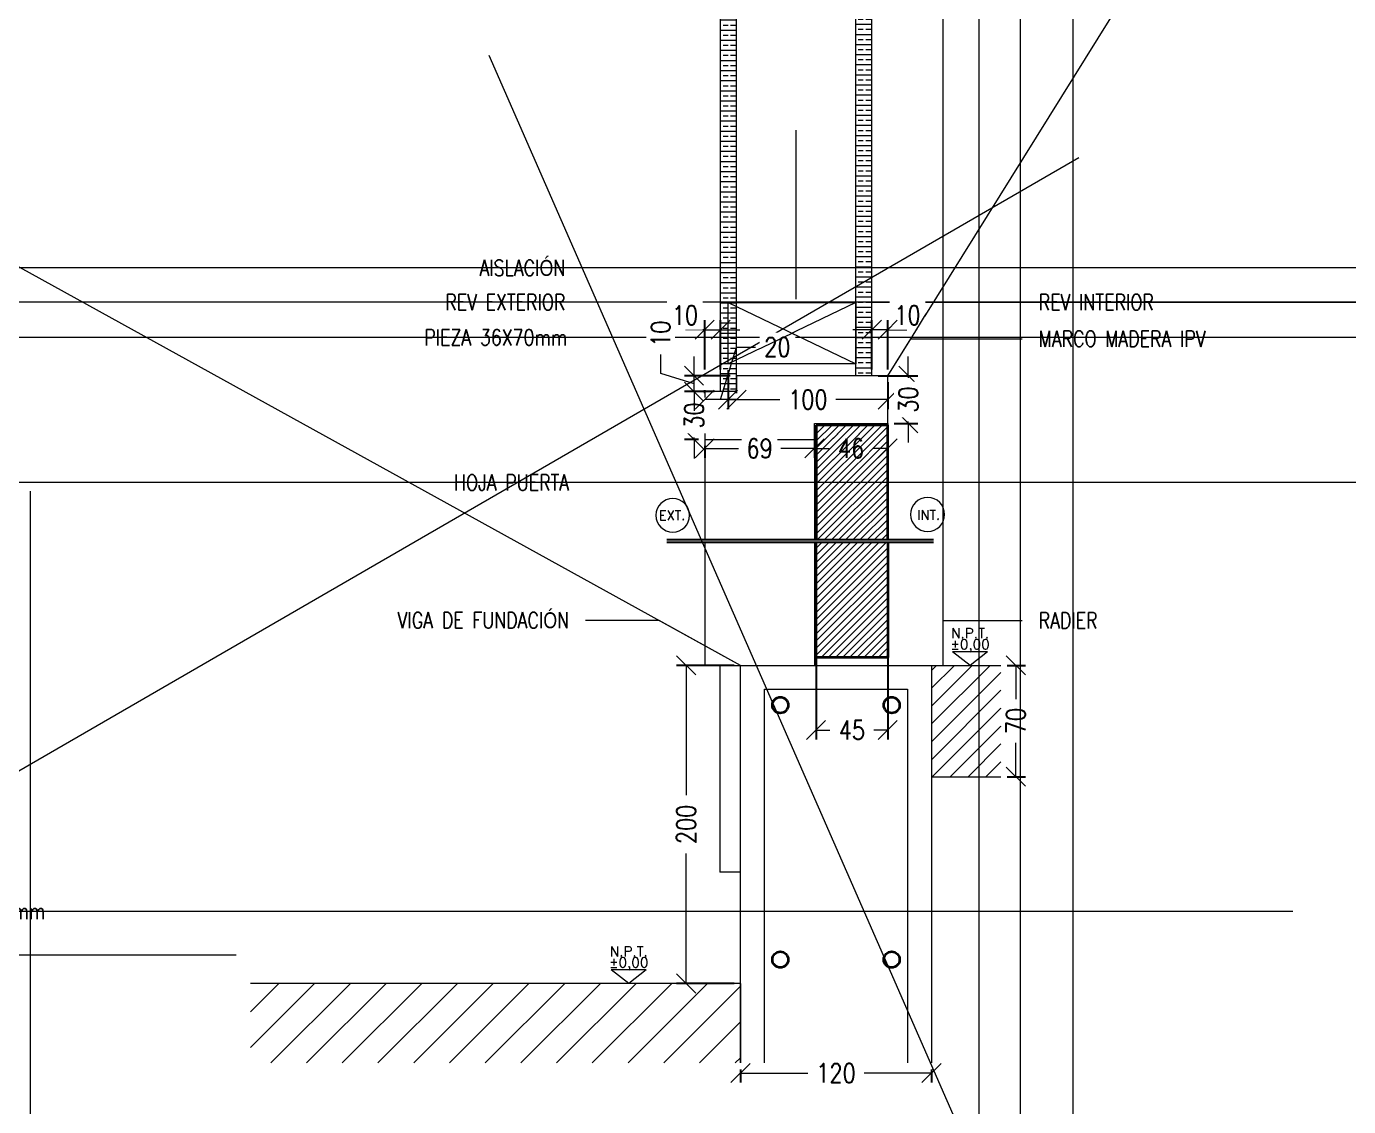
# Model space of a CAD drawing. Header units: metres. Extents: x -2 to 690, y -116 to 73.
# Drawn here: x 152.938 to 153.768, y 29.766 to 30.445 of the extents above; entities that cross this region are included whole.
import ezdxf
from ezdxf.enums import TextEntityAlignment as Align

# ---------------------------------------------------------------- set-up
doc = ezdxf.new("R2010")
doc.units = ezdxf.units.M
doc.header["$LTSCALE"] = 5
doc.header["$MEASUREMENT"] = 0
doc.layers.get('0').update_dxf_attribs({"color": 30})
doc.layers.get('DEFPOINTS').update_dxf_attribs({"color": 210})
for name, color, linetype, lineweight in [('A-ANNO-DIMS', 3, 'Continuous', 18), ('A-ANNO-SYMB', 3, 'Continuous', 18), ('A-ANNO-TEXT', 3, 'Continuous', 18), ('A-DETL-PATT', 8, 'Continuous', 18), ('A-ELEV-MBE1', 7, 'Continuous', 35), ('A-WALL-PATT', 8, 'Continuous', 18), ('A-WALL-STUD', 3, 'Continuous', 18)]:
    doc.layers.add(name, color=color, linetype=linetype, lineweight=lineweight)
doc.styles.add('E-ROMANS', font='romans.shx', dxfattribs={"width": 0.8})
doc.dimstyles.new('E-0010_TICK_12', dxfattribs={"dimscale": 0.001, "dimtxt": 12, "dimasz": 12, "dimexe": 6, "dimexo": 4, "dimgap": 6, "dimtad": 0, "dimdec": 0, "dimlfac": 1000, "dimzin": 0, "dimdsep": 46, "dimtxsty": 'E-ROMANS', "dimblk": 'OBLIQUE', "dimcen": 6, "dimclrd": 256, "dimclre": 256, "dimclrt": 256, "dimadec": 0, "dimazin": 0, "dimtfac": 1, "dimtdec": 0, "dimtmove": 1, "dimatfit": 3, "dimldrblk": 'OPEN90', "dimfxl": 1, "dimtfill": 1, "dimtolj": 1, "dimtzin": 0, "dimlwd": -1, "dimarcsym": 0})
doc.dimstyles.new('E-0100_TICK_12', dxfattribs={"dimscale": 0.001, "dimtxt": 120, "dimasz": 120, "dimexe": 60, "dimexo": 40, "dimgap": 60, "dimtad": 0, "dimzin": 0, "dimdsep": 46, "dimtxsty": 'E-ROMANS', "dimblk": 'OBLIQUE', "dimcen": 60, "dimclrd": 256, "dimclre": 256, "dimclrt": 256, "dimadec": 0, "dimazin": 0, "dimtfac": 1, "dimtmove": 1, "dimatfit": 3, "dimldrblk": 'OPEN90', "dimfxl": 1, "dimtfill": 1, "dimtolj": 1, "dimtzin": 0, "dimlwd": -1, "dimarcsym": 0})

# ---------------------------------------------------------------- blocks, each defined once
blk = doc.blocks.new('_Oblique')
at = {"color": 0, "linetype": 'ByBlock', "lineweight": -2}
blk.add_line((-0.5, -0.5), (0.5, 0.5), dxfattribs=at)
blk = doc.blocks.new('*D1854')
at = {"layer": 'A-ANNO-DIMS', "lineweight": -2, "transparency": 16777216}
for p, q in [((153.38227, 30.04329), (153.34609, 30.04329)), ((153.38227, 29.84329), (153.34609, 29.84329))]:
    blk.add_line(p, q, dxfattribs=at)
at = {"layer": 'A-ANNO-DIMS', "transparency": 16777216}
for p, q in [((153.35209, 30.04329), (153.35209, 29.96163)), ((153.35209, 29.84329), (153.35209, 29.92494))]:
    blk.add_line(p, q, dxfattribs=at)
at = {"layer": 'DEFPOINTS', "color": 0, "transparency": 16777216}
for p in [(153.35209, 30.04329), (153.38627, 30.04329), (153.38627, 29.84329)]:
    blk.add_point(p, dxfattribs=at)
at = {"layer": 'A-ANNO-DIMS', "transparency": 16777216, "xscale": 0.012, "yscale": 0.012, "zscale": 0.012}
for p, rotation in [((153.35209, 30.04329), 90), ((153.35209, 29.84329), 270)]:
    blk.add_blockref('_Oblique', p, dxfattribs=dict(at, rotation=rotation))
at = {"layer": 'A-ANNO-DIMS', "transparency": 16777216, "insert": (153.35209, 29.94329), "char_height": 0.012, "attachment_point": 5, "rotation": 90, "style": 'E-ROMANS', "bg_fill": 3, "box_fill_scale": 1.25, "bg_fill_color": 256, "bg_fill_true_color": 13158600, "bg_fill_transparency": 0}
blk.add_mtext('\\A1;200', dxfattribs=at)
blk = doc.blocks.new('_Open90')
at = {"color": 0, "linetype": 'ByBlock', "lineweight": -2}
for p, q in [((0, 0), (-1, 0)), ((-0.5, 0.5), (0, 0)), ((0, 0), (-0.5, -0.5))]:
    blk.add_line(p, q, dxfattribs=at)
blk = doc.blocks.new('*D1718')
at = {"layer": 'A-ANNO-DIMS', "lineweight": -2, "transparency": 16777216}
for p, q in [((153.43377, 30.07099), (153.43377, 29.99662)), ((153.47877, 30.07099), (153.47877, 29.99662))]:
    blk.add_line(p, q, dxfattribs=at)
at = {"layer": 'A-ANNO-DIMS', "transparency": 16777216}
for p, q in [((153.43377, 30.00262), (153.4425, 30.00262)), ((153.47877, 30.00262), (153.47004, 30.00262))]:
    blk.add_line(p, q, dxfattribs=at)
at = {"layer": 'DEFPOINTS', "color": 0, "transparency": 16777216}
for p in [(153.43377, 30.07499), (153.47877, 30.07499), (153.47877, 30.00262)]:
    blk.add_point(p, dxfattribs=at)
at = {"layer": 'A-ANNO-DIMS', "transparency": 16777216, "xscale": 0.012, "yscale": 0.012, "zscale": 0.012, "rotation": 180}
blk.add_blockref('_Oblique', (153.43377, 30.00262), dxfattribs=at)
at = {"layer": 'A-ANNO-DIMS', "transparency": 16777216, "xscale": 0.012, "yscale": 0.012, "zscale": 0.012}
blk.add_blockref('_Oblique', (153.47877, 30.00262), dxfattribs=at)
at = {"layer": 'A-ANNO-DIMS', "transparency": 16777216, "insert": (153.45627, 30.00262), "char_height": 0.012, "attachment_point": 5, "style": 'E-ROMANS', "bg_fill": 3, "box_fill_scale": 1.25, "bg_fill_color": 256, "bg_fill_true_color": 13158600, "bg_fill_transparency": 0}
blk.add_mtext('\\A1;45', dxfattribs=at)
blk = doc.blocks.new('*D1855')
at = {"layer": 'A-ANNO-DIMS', "lineweight": -2, "transparency": 16777216}
for p, q in [((153.55387, 30.04329), (153.56527, 30.04329)), ((153.55387, 29.97329), (153.56527, 29.97329))]:
    blk.add_line(p, q, dxfattribs=at)
at = {"layer": 'A-ANNO-DIMS', "transparency": 16777216}
for p, q in [((153.55927, 30.04329), (153.55927, 30.02206)), ((153.55927, 29.97329), (153.55927, 29.99451))]:
    blk.add_line(p, q, dxfattribs=at)
at = {"layer": 'DEFPOINTS', "color": 0, "transparency": 16777216}
for p in [(153.54987, 30.04329), (153.54987, 29.97329), (153.55927, 29.97329)]:
    blk.add_point(p, dxfattribs=at)
at = {"layer": 'A-ANNO-DIMS', "transparency": 16777216, "xscale": 0.012, "yscale": 0.012, "zscale": 0.012}
for p, rotation in [((153.55927, 30.04329), 90), ((153.55927, 29.97329), 270)]:
    blk.add_blockref('_Oblique', p, dxfattribs=dict(at, rotation=rotation))
at = {"layer": 'A-ANNO-DIMS', "transparency": 16777216, "insert": (153.55927, 30.00829), "char_height": 0.012, "attachment_point": 5, "rotation": 90, "style": 'E-ROMANS', "bg_fill": 3, "box_fill_scale": 1.25, "bg_fill_color": 256, "bg_fill_true_color": 13158600, "bg_fill_transparency": 0}
blk.add_mtext('\\A1;70', dxfattribs=at)
blk = doc.blocks.new('*D1856')
at = {"layer": 'A-ANNO-DIMS', "lineweight": -2, "transparency": 16777216}
for p, q in [((153.37841, 30.22887), (153.37841, 30.20437)), ((153.47877, 30.22137), (153.47877, 30.20437))]:
    blk.add_line(p, q, dxfattribs=at)
at = {"layer": 'A-ANNO-DIMS', "transparency": 16777216}
for p, q in [((153.37841, 30.21037), (153.41093, 30.21037)), ((153.47877, 30.21037), (153.44625, 30.21037))]:
    blk.add_line(p, q, dxfattribs=at)
at = {"layer": 'DEFPOINTS', "color": 0, "transparency": 16777216}
for p in [(153.37841, 30.23287), (153.47877, 30.22537), (153.47877, 30.21037)]:
    blk.add_point(p, dxfattribs=at)
at = {"layer": 'A-ANNO-DIMS', "transparency": 16777216, "xscale": 0.012, "yscale": 0.012, "zscale": 0.012, "rotation": 180}
blk.add_blockref('_Oblique', (153.37841, 30.21037), dxfattribs=at)
at = {"layer": 'A-ANNO-DIMS', "transparency": 16777216, "xscale": 0.012, "yscale": 0.012, "zscale": 0.012}
blk.add_blockref('_Oblique', (153.47877, 30.21037), dxfattribs=at)
at = {"layer": 'A-ANNO-DIMS', "transparency": 16777216, "insert": (153.42859, 30.21037), "char_height": 0.012, "attachment_point": 5, "style": 'E-ROMANS', "bg_fill": 3, "box_fill_scale": 1.25, "bg_fill_color": 256, "bg_fill_true_color": 13158600, "bg_fill_transparency": 0}
blk.add_mtext('\\A1;100', dxfattribs=at)
blk = doc.blocks.new('*D1857')
at = {"layer": 'A-ANNO-DIMS', "transparency": 16777216}
for p, q in [((153.49167, 30.22537), (153.49167, 30.23737)), ((153.49167, 30.22537), (153.49167, 30.22414)), ((153.49167, 30.19537), (153.49167, 30.19659)), ((153.49167, 30.19537), (153.49167, 30.18337))]:
    blk.add_line(p, q, dxfattribs=at)
at = {"layer": 'A-ANNO-DIMS', "lineweight": -2, "transparency": 16777216}
for p, q in [((153.47277, 30.22537), (153.49767, 30.22537)), ((153.48277, 30.19537), (153.49767, 30.19537))]:
    blk.add_line(p, q, dxfattribs=at)
at = {"layer": 'DEFPOINTS', "color": 0, "transparency": 16777216}
blk.add_point((153.46877, 30.22537), dxfattribs=at)
at = {"layer": 'A-ANNO-DIMS', "transparency": 16777216, "xscale": 0.012, "yscale": 0.012, "zscale": 0.012}
for p, rotation in [((153.49167, 30.22537), 270), ((153.49167, 30.19537), 90)]:
    blk.add_blockref('_Oblique', p, dxfattribs=dict(at, rotation=rotation))
at = {"layer": 'A-ANNO-DIMS', "transparency": 16777216, "insert": (153.49167, 30.21037), "char_height": 0.012, "attachment_point": 5, "rotation": 90, "style": 'E-ROMANS', "bg_fill": 3, "box_fill_scale": 1.25, "bg_fill_color": 256, "bg_fill_true_color": 13158600, "bg_fill_transparency": 0}
blk.add_mtext('\\A1;30', dxfattribs=at)
at = {"layer": 'DEFPOINTS', "color": 0, "transparency": 16777216}
for p in [(153.49167, 30.22537), (153.47877, 30.19537)]:
    blk.add_point(p, dxfattribs=at)
blk = doc.blocks.new('*D1858')
at = {"layer": 'A-ANNO-DIMS', "transparency": 16777216}
for p, q in [((153.35709, 30.21537), (153.35709, 30.22737)), ((153.35709, 30.21537), (153.35709, 30.21414)), ((153.35709, 30.18537), (153.35709, 30.18659)), ((153.35709, 30.18537), (153.35709, 30.17337))]:
    blk.add_line(p, q, dxfattribs=at)
at = {"layer": 'A-ANNO-DIMS', "lineweight": -2, "transparency": 16777216}
for p, q in [((153.35977, 30.21537), (153.35109, 30.21537)), ((153.35977, 30.18537), (153.35109, 30.18537))]:
    blk.add_line(p, q, dxfattribs=at)
at = {"layer": 'A-ANNO-DIMS', "transparency": 16777216, "xscale": 0.012, "yscale": 0.012, "zscale": 0.012}
for p, rotation in [((153.35709, 30.21537), 270), ((153.35709, 30.18537), 90)]:
    blk.add_blockref('_Oblique', p, dxfattribs=dict(at, rotation=rotation))
at = {"layer": 'A-ANNO-DIMS', "transparency": 16777216, "insert": (153.35709, 30.20037), "char_height": 0.012, "attachment_point": 5, "rotation": 90, "style": 'E-ROMANS', "bg_fill": 3, "box_fill_scale": 1.25, "bg_fill_color": 256, "bg_fill_true_color": 13158600, "bg_fill_transparency": 0}
blk.add_mtext('\\A1;30', dxfattribs=at)
at = {"layer": 'DEFPOINTS', "color": 0, "transparency": 16777216}
for p in [(153.36377, 30.21537), (153.35709, 30.18537), (153.36377, 30.18537)]:
    blk.add_point(p, dxfattribs=at)
blk = doc.blocks.new('*D1859')
at = {"layer": 'A-ANNO-DIMS', "lineweight": -2, "transparency": 16777216}
for p, q in [((153.36377, 30.18137), (153.36377, 30.17365)), ((153.43277, 30.18137), (153.43277, 30.17365))]:
    blk.add_line(p, q, dxfattribs=at)
at = {"layer": 'A-ANNO-DIMS', "transparency": 16777216}
for p, q in [((153.36377, 30.17965), (153.38495, 30.17965)), ((153.43277, 30.17965), (153.41158, 30.17965))]:
    blk.add_line(p, q, dxfattribs=at)
at = {"layer": 'DEFPOINTS', "color": 0, "transparency": 16777216}
for p in [(153.36377, 30.18537), (153.43277, 30.18537), (153.43277, 30.17965)]:
    blk.add_point(p, dxfattribs=at)
at = {"layer": 'A-ANNO-DIMS', "transparency": 16777216, "xscale": 0.012, "yscale": 0.012, "zscale": 0.012, "rotation": 180}
blk.add_blockref('_Oblique', (153.36377, 30.17965), dxfattribs=at)
at = {"layer": 'A-ANNO-DIMS', "transparency": 16777216, "xscale": 0.012, "yscale": 0.012, "zscale": 0.012}
blk.add_blockref('_Oblique', (153.43277, 30.17965), dxfattribs=at)
at = {"layer": 'A-ANNO-DIMS', "transparency": 16777216, "insert": (153.39827, 30.17965), "char_height": 0.012, "attachment_point": 5, "style": 'E-ROMANS', "bg_fill": 3, "box_fill_scale": 1.25, "bg_fill_color": 256, "bg_fill_true_color": 13158600, "bg_fill_transparency": 0}
blk.add_mtext('\\A1;69', dxfattribs=at)
blk = doc.blocks.new('*D1860')
at = {"layer": 'A-ANNO-DIMS', "lineweight": -2, "transparency": 16777216}
for p, q in [((153.43277, 30.19137), (153.43277, 30.17365)), ((153.47877, 30.19137), (153.47877, 30.17365))]:
    blk.add_line(p, q, dxfattribs=at)
at = {"layer": 'A-ANNO-DIMS', "transparency": 16777216}
for p, q in [((153.43277, 30.17965), (153.442, 30.17965)), ((153.47877, 30.17965), (153.46954, 30.17965))]:
    blk.add_line(p, q, dxfattribs=at)
at = {"layer": 'DEFPOINTS', "color": 0, "transparency": 16777216}
for p in [(153.43277, 30.19537), (153.47877, 30.19537), (153.47877, 30.17965)]:
    blk.add_point(p, dxfattribs=at)
at = {"layer": 'A-ANNO-DIMS', "transparency": 16777216, "xscale": 0.012, "yscale": 0.012, "zscale": 0.012, "rotation": 180}
blk.add_blockref('_Oblique', (153.43277, 30.17965), dxfattribs=at)
at = {"layer": 'A-ANNO-DIMS', "transparency": 16777216, "xscale": 0.012, "yscale": 0.012, "zscale": 0.012}
blk.add_blockref('_Oblique', (153.47877, 30.17965), dxfattribs=at)
at = {"layer": 'A-ANNO-DIMS', "transparency": 16777216, "insert": (153.45577, 30.17965), "char_height": 0.012, "attachment_point": 5, "style": 'E-ROMANS', "bg_fill": 3, "box_fill_scale": 1.25, "bg_fill_color": 256, "bg_fill_true_color": 13158600, "bg_fill_transparency": 0}
blk.add_mtext('\\A1;46', dxfattribs=at)
blk = doc.blocks.new('*D1719')
at = {"layer": 'A-ANNO-DIMS', "lineweight": -2, "transparency": 16777216}
for p, q in [((153.38627, 29.78929), (153.38627, 29.78093)), ((153.50627, 29.78929), (153.50627, 29.78093))]:
    blk.add_line(p, q, dxfattribs=at)
at = {"layer": 'A-ANNO-DIMS', "transparency": 16777216}
for p, q in [((153.38627, 29.78693), (153.42861, 29.78693)), ((153.50627, 29.78693), (153.46392, 29.78693))]:
    blk.add_line(p, q, dxfattribs=at)
at = {"layer": 'DEFPOINTS', "color": 0, "transparency": 16777216}
for p in [(153.38627, 29.79329), (153.50627, 29.79329), (153.50627, 29.78693)]:
    blk.add_point(p, dxfattribs=at)
at = {"layer": 'A-ANNO-DIMS', "transparency": 16777216, "xscale": 0.012, "yscale": 0.012, "zscale": 0.012, "rotation": 180}
blk.add_blockref('_Oblique', (153.38627, 29.78693), dxfattribs=at)
at = {"layer": 'A-ANNO-DIMS', "transparency": 16777216, "xscale": 0.012, "yscale": 0.012, "zscale": 0.012}
blk.add_blockref('_Oblique', (153.50627, 29.78693), dxfattribs=at)
at = {"layer": 'A-ANNO-DIMS', "transparency": 16777216, "insert": (153.44627, 29.78693), "char_height": 0.012, "attachment_point": 5, "style": 'E-ROMANS', "bg_fill": 3, "box_fill_scale": 1.25, "bg_fill_color": 256, "bg_fill_true_color": 13158600, "bg_fill_transparency": 0}
blk.add_mtext('\\A1;120', dxfattribs=at)
blk = doc.blocks.new('*D1729')
at = {"layer": 'A-ANNO-DIMS', "lineweight": -2, "transparency": 16777216}
for p, q in [((153.36377, 30.22937), (153.36377, 30.26026)), ((153.37377, 30.22937), (153.37377, 30.26026))]:
    blk.add_line(p, q, dxfattribs=at)
at = {"layer": 'A-ANNO-DIMS', "transparency": 16777216}
for p, q in [((153.36377, 30.25426), (153.35177, 30.25426)), ((153.37377, 30.25426), (153.38577, 30.25426))]:
    blk.add_line(p, q, dxfattribs=at)
at = {"layer": 'DEFPOINTS', "color": 0, "transparency": 16777216}
for p in [(153.37377, 30.25426), (153.36377, 30.22537), (153.37377, 30.22537)]:
    blk.add_point(p, dxfattribs=at)
at = {"layer": 'A-ANNO-DIMS', "transparency": 16777216, "xscale": 0.012, "yscale": 0.012, "zscale": 0.012, "rotation": 180}
blk.add_blockref('_Oblique', (153.37377, 30.25426), dxfattribs=at)
at = {"layer": 'A-ANNO-DIMS', "transparency": 16777216, "insert": (153.35132, 30.2634), "char_height": 0.012, "attachment_point": 5, "style": 'E-ROMANS', "bg_fill": 3, "box_fill_scale": 1.25, "bg_fill_color": 256, "bg_fill_true_color": 13158600, "bg_fill_transparency": 0}
blk.add_mtext('\\A1;10', dxfattribs=at)
at = {"layer": 'A-ANNO-DIMS', "transparency": 16777216}
blk.add_line((153.36377, 30.25426), (153.37377, 30.25426), dxfattribs=at)
at = {"layer": 'A-ANNO-DIMS', "transparency": 16777216, "xscale": 0.012, "yscale": 0.012, "zscale": 0.012}
blk.add_blockref('_Oblique', (153.36377, 30.25426), dxfattribs=at)
blk = doc.blocks.new('*D1898')
at = {"layer": 'A-ANNO-DIMS', "transparency": 16777216}
for p, q in [((153.33609, 30.22667), (153.33609, 30.23867)), ((153.35709, 30.22537), (153.35709, 30.23737)), ((153.35709, 30.22037), (153.33609, 30.22667)), ((153.35709, 30.21537), (153.35709, 30.22537)), ((153.35709, 30.21537), (153.35709, 30.22537)), ((153.35709, 30.21537), (153.35709, 30.20337))]:
    blk.add_line(p, q, dxfattribs=at)
at = {"layer": 'A-ANNO-DIMS', "lineweight": -2, "transparency": 16777216}
for p, q in [((153.37977, 30.22537), (153.35109, 30.22537)), ((153.36977, 30.21537), (153.35109, 30.21537))]:
    blk.add_line(p, q, dxfattribs=at)
at = {"layer": 'DEFPOINTS', "color": 0, "transparency": 16777216}
for p in [(153.35709, 30.22537), (153.38377, 30.22537), (153.37377, 30.21537)]:
    blk.add_point(p, dxfattribs=at)
at = {"layer": 'A-ANNO-DIMS', "transparency": 16777216, "xscale": 0.012, "yscale": 0.012, "zscale": 0.012}
for p, rotation in [((153.35709, 30.22537), 270), ((153.35709, 30.21537), 90)]:
    blk.add_blockref('_Oblique', p, dxfattribs=dict(at, rotation=rotation))
at = {"layer": 'A-ANNO-DIMS', "transparency": 16777216, "insert": (153.33609, 30.25175), "char_height": 0.012, "attachment_point": 5, "rotation": 90, "style": 'E-ROMANS', "bg_fill": 3, "box_fill_scale": 1.25, "bg_fill_color": 256, "bg_fill_true_color": 13158600, "bg_fill_transparency": 0}
blk.add_mtext('\\A1;10', dxfattribs=at)
blk = doc.blocks.new('*D1734')
at = {"layer": 'A-ANNO-DIMS', "lineweight": -2, "transparency": 16777216}
for p, q in [((153.46877, 30.22937), (153.46877, 30.26026)), ((153.47877, 30.22937), (153.47877, 30.26026))]:
    blk.add_line(p, q, dxfattribs=at)
at = {"layer": 'A-ANNO-DIMS', "transparency": 16777216}
for p, q in [((153.46877, 30.25426), (153.45677, 30.25426)), ((153.47877, 30.25426), (153.49077, 30.25426))]:
    blk.add_line(p, q, dxfattribs=at)
at = {"layer": 'DEFPOINTS', "color": 0, "transparency": 16777216}
for p in [(153.46877, 30.25426), (153.46877, 30.22537), (153.47877, 30.22537)]:
    blk.add_point(p, dxfattribs=at)
at = {"layer": 'A-ANNO-DIMS', "transparency": 16777216, "xscale": 0.012, "yscale": 0.012, "zscale": 0.012}
blk.add_blockref('_Oblique', (153.46877, 30.25426), dxfattribs=at)
at = {"layer": 'A-ANNO-DIMS', "transparency": 16777216, "insert": (153.49121, 30.2634), "char_height": 0.012, "attachment_point": 5, "style": 'E-ROMANS', "bg_fill": 3, "box_fill_scale": 1.25, "bg_fill_color": 256, "bg_fill_true_color": 13158600, "bg_fill_transparency": 0}
blk.add_mtext('\\A1;10', dxfattribs=at)
at = {"layer": 'A-ANNO-DIMS', "transparency": 16777216}
blk.add_line((153.47877, 30.25426), (153.46877, 30.25426), dxfattribs=at)
at = {"layer": 'A-ANNO-DIMS', "transparency": 16777216, "xscale": 0.012, "yscale": 0.012, "zscale": 0.012, "rotation": 180}
blk.add_blockref('_Oblique', (153.47877, 30.25426), dxfattribs=at)
blk = doc.blocks.new('*D1899')
at = {"layer": 'A-ANNO-DIMS', "transparency": 16777216}
for p, q in [((153.37377, 30.21037), (153.38367, 30.24337)), ((153.38367, 30.24337), (153.39567, 30.24337)), ((153.38377, 30.21037), (153.36377, 30.21037))]:
    blk.add_line(p, q, dxfattribs=at)
at = {"layer": 'A-ANNO-DIMS', "lineweight": -2, "transparency": 16777216}
for p, q in [((153.36377, 30.21437), (153.36377, 30.21637)), ((153.38377, 30.21437), (153.38377, 30.21637))]:
    blk.add_line(p, q, dxfattribs=at)
at = {"layer": 'DEFPOINTS', "color": 0, "transparency": 16777216}
for p in [(153.36377, 30.21037), (153.36377, 30.21037), (153.38377, 30.21037)]:
    blk.add_point(p, dxfattribs=at)
at = {"layer": 'A-ANNO-DIMS', "transparency": 16777216, "xscale": 0.012, "yscale": 0.012, "zscale": 0.012, "rotation": 180}
blk.add_blockref('_Oblique', (153.36377, 30.21037), dxfattribs=at)
at = {"layer": 'A-ANNO-DIMS', "transparency": 16777216, "xscale": 0.012, "yscale": 0.012, "zscale": 0.012}
blk.add_blockref('_Oblique', (153.38377, 30.21037), dxfattribs=at)
at = {"layer": 'A-ANNO-DIMS', "transparency": 16777216, "insert": (153.40944, 30.24337), "char_height": 0.012, "attachment_point": 5, "style": 'E-ROMANS', "bg_fill": 3, "box_fill_scale": 1.25, "bg_fill_color": 256, "bg_fill_true_color": 13158600, "bg_fill_transparency": 0}
blk.add_mtext('\\A1;20', dxfattribs=at)

msp = doc.modelspace()

# ---------------------------------------------------------------- linework, layer by layer
at = {"layer": 'A-ANNO-SYMB'}
for p, q in [((153.45877, 30.22537), (153.45877, 30.48127)), ((153.46877, 30.22537), (153.46877, 30.48127)), ((153.37377, 30.21537), (153.37377, 30.47127)), ((153.38377, 30.21537), (153.38377, 30.47127)), ((153.50627, 30.04329), (153.54987, 30.04329)), ((153.50627, 29.97329), (153.54987, 29.97329)), ((153.38627, 29.84329), (153.07832, 29.84329))]:
    msp.add_line(p, q, dxfattribs=at)
msp.add_lwpolyline([(153.38377, 30.21537), (153.36377, 30.21537), (153.36377, 30.18537), (153.43277, 30.18537), (153.43277, 30.19537), (153.47877, 30.19537), (153.47877, 30.22537), (153.45877, 30.22537), (153.38377, 30.22537)], close=True, dxfattribs=at)
for points in [[(153.54155, 30.05178), (153.51954, 30.05178)], [(153.54155, 30.05178), (153.53054, 30.04329), (153.51954, 30.05178)], [(153.38627, 29.79329), (153.38627, 30.04329), (153.50627, 30.04329), (153.50627, 29.79329)], [(153.40127, 29.79329), (153.40127, 30.02829), (153.49127, 30.02829), (153.49127, 29.79329)], [(153.32707, 29.85178), (153.30506, 29.85178)], [(153.32707, 29.85178), (153.31606, 29.84329), (153.30506, 29.85178)]]:
    msp.add_lwpolyline(points, dxfattribs=at)
at = {"layer": 'A-ANNO-TEXT'}
for centre, radius, start, end in [((153.34369, 30.1376), 0.01058, 0, 180), ((153.50385, 30.13815), 0.01071, 0, 180), ((153.34369, 30.1376), 0.01058, 180, 0), ((153.50385, 30.13815), 0.01071, 180, 0)]:
    msp.add_arc(centre, radius, start, end, dxfattribs=at)
at = {"layer": 'A-ELEV-MBE1'}
for p, q in [((153.47877, 30.19437), (153.43377, 30.19437)), ((153.43377, 30.19437), (153.43377, 30.12209)), ((153.47877, 30.12209), (153.47877, 30.19437)), ((153.43377, 30.04829), (153.43377, 30.12056)), ((153.47877, 30.12056), (153.47877, 30.04829)), ((153.47877, 30.04829), (153.43377, 30.04829))]:
    msp.add_line(p, q, dxfattribs=at)
for centre in [(153.41127, 30.01829), (153.48127, 30.01829), (153.41127, 29.85829), (153.48127, 29.85829)]:
    msp.add_circle(centre, 0.005, dxfattribs=at)
at = {"layer": 'A-WALL-PATT', "ltscale": 0.075}
msp.add_line((153.42127, 30.27358), (153.42127, 30.37971), dxfattribs=at)
at = {"layer": 'DEFPOINTS'}
for p, q in [((153.50764, 30.12209), (153.33989, 30.12209)), ((153.50764, 30.12056), (153.33989, 30.12056))]:
    msp.add_line(p, q, dxfattribs=at)

# ---------------------------------------------------------------- texts
at = {"layer": 'A-ANNO-TEXT', "style": 'E-ROMANS'}
for s, p in [('EXT.', (153.33489, 30.13461)), ('INT.', (153.49726, 30.13484))]:
    msp.add_text(s, height=0.006, dxfattribs=at).set_placement(p)
at = {"layer": 'A-ANNO-TEXT', "char_height": 0.01, "style": 'E-ROMANS'}
for s, insert, attachment_point in [('AISLACI{\\fArial|b0|i0|c0|p34;Ó}N', (153.27618, 30.29307), 6), ('REV EXTERIOR', (153.27618, 30.2716), 6), ('REV INTERIOR', (153.57366, 30.2716), 4), ('PIEZA 36X70mm', (153.27738, 30.24944), 6), ('MARCO MADERA IPV', (153.57366, 30.2486), 4), ('HOJA PUERTA', (153.27858, 30.1582), 6), ('VIGA DE FUNDACI{\\fArial|b0|i0|c0|p34;Ó}N', (153.27858, 30.07155), 6), ('RADIER', (153.57366, 30.07155), 4), ('FIBROCEMENTO 6mm', (152.83666, 29.88866), 4)]:
    msp.add_mtext(s, dxfattribs=dict(at, insert=insert, attachment_point=attachment_point))
at = {"layer": 'A-ANNO-TEXT', "style": 'E-ROMANS'}
for tag, text, p in [('N.P.T.', 'N.', (153.53054, 30.05846)), ('%%P0,00', '0.00', (153.53054, 30.05149)), ('N.P.T.', 'N.', (153.31606, 29.85846)), ('%%P0,00', '0.00', (153.31606, 29.85149))]:
    msp.add_attdef(tag, text=text, height=0.00625, dxfattribs=at).set_placement(p, align=Align.BOTTOM_CENTER)

# ---------------------------------------------------------------- leaders
at = {"layer": 'A-ANNO-TEXT', "annotation_type": 0, "has_hookline": 1, "hookline_direction": 1}
for points in [[(153.39929, 30.29311), (153.33265, 30.29311), (153.28651, 30.29311)], [(154.11673, 30.29311), (154.05009, 30.29311), (154.00395, 30.29311)], [(153.37377, 30.27164), (153.33265, 30.27164), (153.28651, 30.27164)], [(154.09121, 30.27164), (154.05009, 30.27164), (154.00395, 30.27164)], [(153.40021, 30.24947), (153.33385, 30.24947), (153.28771, 30.24947)], [(154.11701, 30.24947), (154.05129, 30.24947), (154.00515, 30.24947)], [(153.42377, 30.15823), (153.33505, 30.15823), (153.28891, 30.15823)], [(154.15121, 30.15823), (154.05249, 30.15823), (154.00635, 30.15823)]]:
    msp.add_leader(points, dimstyle='E-0100_TICK_12', override={"dimasz": 0.05, "dimtad": 0, "dimldrblk": 'Open90'}, dxfattribs=at)
at = {"layer": 'A-ANNO-TEXT', "annotation_type": 0, "has_hookline": 1, "hookline_direction": 1, "horizontal_direction": (-1, 0, 0)}
for points in [[(153.46877, 30.27164), (153.51366, 30.27164), (153.56333, 30.27164)], [(152.088, 29.92552), (152.11605, 29.86119), (152.16871, 29.86119)], [(152.06933, 29.86119), (152.11605, 29.86119), (152.16871, 29.86119)]]:
    msp.add_leader(points, dimstyle='E-0100_TICK_12', override={"dimasz": 0.05, "dimtad": 0, "dimldrblk": 'Open90'}, dxfattribs=at)

# ---------------------------------------------------------------- next in the draw order: dimensions: what is measured, and where the dimension line sits
at = {"layer": 'A-ANNO-DIMS'}
for base, p1, p2, picture, middle in [((153.35709, 30.18537), (153.36377, 30.21537), (153.36377, 30.18537), '*D1858', (153.35709, 30.20037)), ((153.35209, 30.04329), (153.38627, 29.84329), (153.38627, 30.04329), '*D1854', (153.35209, 29.94329)), ((153.55927, 29.97329), (153.54987, 30.04329), (153.54987, 29.97329), '*D1855', (153.55927, 30.00829))]:
    dim = msp.add_linear_dim(base=base, p1=p1, p2=p2, angle=90, dimstyle='E-0010_TICK_12', dxfattribs=at)
    dim.commit()
    dim.dimension.update_dxf_attribs({"geometry": picture, "text_midpoint": middle})
for base, p1, p2, picture, middle in [((153.47877, 30.21037), (153.37841, 30.23287), (153.47877, 30.22537), '*D1856', (153.42859, 30.21037)), ((153.47877, 30.00262), (153.43377, 30.07499), (153.47877, 30.07499), '*D1718', (153.45627, 30.00262))]:
    dim = msp.add_linear_dim(base=base, p1=p1, p2=p2, dimstyle='E-0010_TICK_12', dxfattribs=at)
    dim.commit()
    dim.dimension.update_dxf_attribs({"geometry": picture, "text_midpoint": middle})

# ---------------------------------------------------------------- next in the draw order: hatches: boundary and pattern name
at = {"layer": 'A-DETL-PATT'}
h = msp.add_hatch(dxfattribs=at)
h.set_pattern_fill('BRASS', color=256, scale=0.001, style=0)
h.set_pattern_definition([(0, (-417.619919, 6.52222), (0, 0.00635), []), (0, (-417.619919, 6.525395), (0, 0.00635), [0.003175, -0.0015875])])
h.paths.add_polyline_path([(153.38377, 30.21537), (153.38377, 30.48872), (153.37377, 30.48872), (153.37377, 30.21537)])
h = msp.add_hatch(dxfattribs=at)
h.set_pattern_fill('ANSI31', color=256, scale=0.0025)
h.set_pattern_definition([(45, (0.492776, 0), (-0.00561266008, 0.00561266008), [])])
h.paths.add_polyline_path([(153.50627, 30.04329), (153.54987, 30.04329), (153.54987, 29.97329), (153.50627, 29.97329)])
h = msp.add_hatch(dxfattribs=at)
h.set_pattern_fill('ANSI31', color=256, scale=0.005)
h.set_pattern_definition([(45, (0.492776, 0), (-0.0112253202, 0.0112253202), [])])
h.paths.add_polyline_path([(153.07832, 29.79329), (153.38627, 29.79329), (153.38627, 29.84329), (153.07832, 29.84329)])

# ---------------------------------------------------------------- next in the draw order: linework, layer by layer
at = {"layer": 'A-ANNO-DIMS'}
for p, q in [((153.36377, 30.12056), (153.36377, 30.04329)), ((153.43277, 30.12056), (153.43277, 30.04329)), ((153.47877, 30.12056), (153.47877, 30.04329)), ((153.36377, 30.04329), (153.38627, 30.04329)), ((153.37325, 30.04329), (153.37325, 29.91329)), ((153.38627, 29.91329), (153.37325, 29.91329)), ((153.38627, 29.84329), (153.38627, 29.79329))]:
    msp.add_line(p, q, dxfattribs=at)

# ---------------------------------------------------------------- next in the draw order: dimensions: what is measured, and where the dimension line sits
dim = msp.add_linear_dim(base=(153.49167, 30.22537), p1=(153.47877, 30.19537), p2=(153.46877, 30.22537), angle=90, dimstyle='E-0010_TICK_12', dxfattribs=at)
dim.commit()
dim.dimension.update_dxf_attribs({"geometry": '*D1857', "text_midpoint": (153.49167, 30.21037)})
dim = msp.add_linear_dim(base=(153.43277, 30.17965), p1=(153.36377, 30.18537), p2=(153.43277, 30.18537), dimstyle='E-0010_TICK_12', dxfattribs=at)
dim.commit()
dim.dimension.update_dxf_attribs({"geometry": '*D1859', "text_midpoint": (153.39827, 30.17965)})

# ---------------------------------------------------------------- next in the draw order: leaders
at = {"layer": 'A-ANNO-TEXT', "annotation_type": 0, "has_hookline": 1, "hookline_direction": 1, "horizontal_direction": (-1, 0, 0)}
for points in [[(153.51366, 30.04329), (153.51366, 30.07158), (153.56333, 30.07158)], [(152.73346, 29.88869), (152.78018, 29.88869), (152.83285, 29.88869)]]:
    msp.add_leader(points, dimstyle='E-0100_TICK_12', override={"dimasz": 0.05, "dimtad": 0, "dimldrblk": 'Open90'}, dxfattribs=at)

# ---------------------------------------------------------------- next in the draw order: hatches: boundary and pattern name
at = {"layer": 'A-DETL-PATT'}
h = msp.add_hatch(dxfattribs=at)
h.set_pattern_fill('BRASS', color=256, scale=0.001, style=0)
h.set_pattern_definition([(0, (-417.534919, 6.53222), (0, 0.00635), []), (0, (-417.534919, 6.535395), (0, 0.00635), [0.003175, -0.0015875])])
h.paths.add_polyline_path([(153.46877, 30.22537), (153.46877, 30.49872), (153.45877, 30.49872), (153.45877, 30.22537)])

# ---------------------------------------------------------------- next in the draw order: linework, layer by layer
at = {"layer": 'A-ANNO-DIMS'}
msp.add_line((153.36377, 30.18537), (153.36377, 30.12209), dxfattribs=at)

# ---------------------------------------------------------------- next in the draw order: dimensions: what is measured, and where the dimension line sits
for base, p1, p2, picture, middle in [((153.47877, 30.17965), (153.43277, 30.19537), (153.47877, 30.19537), '*D1860', (153.45577, 30.17965)), ((153.50627, 29.78693), (153.38627, 29.79329), (153.50627, 29.79329), '*D1719', (153.44627, 29.78693))]:
    dim = msp.add_linear_dim(base=base, p1=p1, p2=p2, dimstyle='E-0010_TICK_12', dxfattribs=at)
    dim.commit()
    dim.dimension.update_dxf_attribs({"geometry": picture, "text_midpoint": middle})

# ---------------------------------------------------------------- next in the draw order: leaders
at = {"layer": 'A-ANNO-TEXT', "annotation_type": 0, "has_hookline": 1, "hookline_direction": 1}
msp.add_leader([(153.38627, 30.04329), (153.33505, 30.07158), (153.28891, 30.07158)], dimstyle='E-0100_TICK_12', override={"dimasz": 0.05, "dimtad": 0, "dimldrblk": 'Open90'}, dxfattribs=at)

# ---------------------------------------------------------------- next in the draw order: hatches: boundary and pattern name
at = {"layer": 'A-DETL-PATT'}
h = msp.add_hatch(dxfattribs=at)
h.set_pattern_fill('ANSI31', color=256, scale=0.001)
h.set_pattern_definition([(45, (0.5027758, 0), (-0.00224506403, 0.00224506403), [])])
h.paths.add_polyline_path([(153.47877, 30.12056), (153.43377, 30.12056), (153.43377, 30.04829), (153.47877, 30.04829)])
h.paths.add_polyline_path([(153.43377, 30.12209), (153.47877, 30.12209), (153.47877, 30.19437), (153.43377, 30.19437)])

# ---------------------------------------------------------------- next in the draw order: linework, layer by layer
at = {"layer": 'A-ANNO-DIMS'}
for p, q in [((153.47877, 30.19537), (153.47877, 30.12209)), ((153.43277, 30.18537), (153.43277, 30.12209))]:
    msp.add_line(p, q, dxfattribs=at)

# ---------------------------------------------------------------- next in the draw order: leaders
at = {"layer": 'A-ANNO-TEXT', "annotation_type": 0, "has_hookline": 1, "hookline_direction": 1}
for points in [[(153.56231, 29.50069), (153.56231, 29.54576), (153.52951, 29.54576)], [(154.16039, 29.50069), (154.16039, 29.54576), (154.12759, 29.54576)], [(153.59535, 29.47546), (153.59535, 29.56776), (153.52951, 29.56776)], [(153.53634, 29.47316), (153.53634, 29.52376), (153.52951, 29.52376)], [(154.19343, 29.47546), (154.19343, 29.56776), (154.12759, 29.56776)], [(154.13442, 29.47316), (154.13442, 29.52376), (154.12759, 29.52376)]]:
    msp.add_leader(points, dimstyle='E-0100_TICK_12', override={"dimasz": 0.05, "dimtad": 0, "dimldrblk": 'Open90'}, dxfattribs=at)
at = {"layer": 'A-ANNO-TEXT', "annotation_type": 0, "has_hookline": 1, "hookline_direction": 1, "horizontal_direction": (-1, 0, 0)}
for points in [[(152.73346, 29.86165), (152.78018, 29.88869), (152.83285, 29.88869)], [(152.94, 29.15289), (152.94, 29.17306), (152.9774, 29.17306)], [(152.78018, 29.94866), (152.78018, 29.88869), (152.83285, 29.88869)]]:
    msp.add_leader(points, dimstyle='E-0100_TICK_12', override={"dimasz": 0.05, "dimtad": 0, "dimldrblk": 'Open90'}, dxfattribs=at)

# ---------------------------------------------------------------- next in the draw order: dimensions: what is measured, and where the dimension line sits
at = {"layer": 'A-ANNO-DIMS'}
dim = msp.add_linear_dim(base=(153.37377, 30.25426), p1=(153.36377, 30.22537), p2=(153.37377, 30.22537), dimstyle='E-0010_TICK_12', dxfattribs=at)
dim.commit()
dim.dimension.update_dxf_attribs({"geometry": '*D1729', "text_midpoint": (153.35132, 30.2634), "dimtype": 160})
dim = msp.add_linear_dim(base=(153.46877, 30.25426), p1=(153.47877, 30.22537), p2=(153.46877, 30.22537), angle=180, dimstyle='E-0010_TICK_12', dxfattribs=at)
dim.commit()
dim.dimension.update_dxf_attribs({"geometry": '*D1734', "text_midpoint": (153.49121, 30.2634), "dimtype": 160})

# ---------------------------------------------------------------- next in the draw order: dimensions: what is measured, and where the dimension line sits
dim = msp.add_linear_dim(base=(153.35709, 30.22537), p1=(153.37377, 30.21537), p2=(153.38377, 30.22537), angle=90, dimstyle='E-0010_TICK_12', dxfattribs=at)
dim.commit()
dim.dimension.update_dxf_attribs({"geometry": '*D1898', "text_midpoint": (153.33609, 30.24467)})

# ---------------------------------------------------------------- next in the draw order: leaders
at = {"layer": 'A-ANNO-TEXT', "annotation_type": 0, "has_hookline": 1, "hookline_direction": 1, "horizontal_direction": (-1, 0, 0)}
msp.add_leader([(153.47877, 30.22537), (153.49327, 30.24864), (153.56333, 30.24864)], dimstyle='E-0100_TICK_12', override={"dimasz": 0.05, "dimtad": 0, "dimldrblk": 'Open90'}, dxfattribs=at)

# ---------------------------------------------------------------- next in the draw order: dimensions: what is measured, and where the dimension line sits
at = {"layer": 'A-ANNO-DIMS'}
dim = msp.add_linear_dim(base=(153.36377, 30.21037), p1=(153.38377, 30.21037), p2=(153.36377, 30.21037), dimstyle='E-0010_TICK_12', dxfattribs=at)
dim.commit()
dim.dimension.update_dxf_attribs({"geometry": '*D1899', "text_midpoint": (153.40167, 30.24337)})

# ---------------------------------------------------------------- next in the draw order: linework, layer by layer
at = {"layer": 'A-WALL-STUD'}
for p, q in [((153.45877, 30.27144), (153.37841, 30.23287)), ((153.37841, 30.27144), (153.45877, 30.23287))]:
    msp.add_line(p, q, dxfattribs=at)
msp.add_lwpolyline([(153.45877, 30.27144), (153.45877, 30.23287), (153.37841, 30.23287), (153.37841, 30.27144), (153.45877, 30.27144)], dxfattribs=at)

# ---------------------------------------------------------------- next in the draw order: leaders
at = {"layer": 'A-ANNO-TEXT', "annotation_type": 0, "has_hookline": 1, "hookline_direction": 1}
for points in [[(153.62946, 29.51069), (153.59483, 29.58976), (153.52951, 29.58976)], [(154.22754, 29.51069), (154.19291, 29.58976), (154.12759, 29.58976)]]:
    msp.add_leader(points, dimstyle='E-0100_TICK_12', override={"dimasz": 0.05, "dimtad": 0, "dimldrblk": 'Open90'}, dxfattribs=at)

doc.saveas('drawing.dxf')
